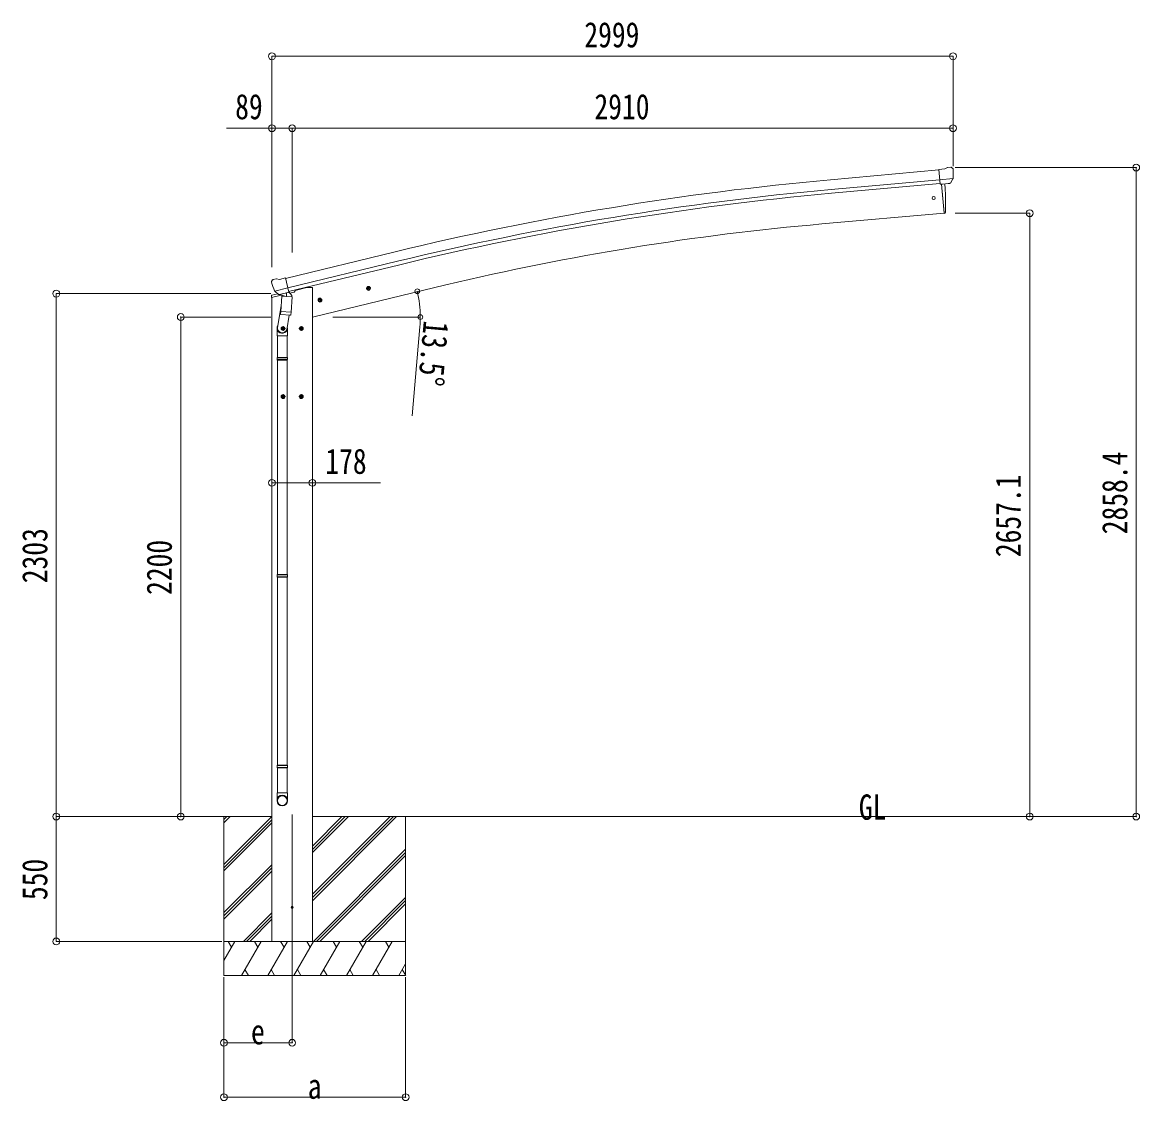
# Model space of a CAD drawing. Units: millimetres at full size. Extents: x -8385 to 33752, y -10062 to 5787.
# Drawn here: x 27271 to 32191, y -10062 to -5312 of the extents above; entities that cross this region are included whole.
import ezdxf
from ezdxf.enums import TextEntityAlignment as Align

# ---------------------------------------------------------------- set-up
doc = ezdxf.new("R2010")
doc.units = ezdxf.units.MM
doc.header["$LTSCALE"] = 30
doc.header["$PDMODE"] = 32
doc.header["$PDSIZE"] = 30
for name, color, linetype, lineweight in [('0-0_0', 7, 'Continuous', 9), ('0-1_本体', 4, 'Continuous', 9), ('0-2_部品', 7, 'Continuous', 9), ('0-8_PARTS2', 2, 'Continuous', 9), ('0-A_寸法', 6, 'Continuous', 9)]:
    doc.layers.add(name, color=color, linetype=linetype, lineweight=lineweight)
doc.styles.add('ＭＳ ゴシック', font='')
doc.styles.get('ＭＳ ゴシック').set_extended_font_data('MS Gothic')

msp = doc.modelspace()

# ---------------------------------------------------------------- linework, layer by layer
at = {"layer": '0-0_0', "color": 6}
for p, q in [((32175.78, -8810.32), (32175.78, -5951.92)), ((31706.77, -6153.22), (31706.77, -8810.32))]:
    msp.add_line(p, q, dxfattribs=at)
at = {"layer": '0-0_0'}
for p, q in [((27784.54, -8810.32), (28369.87, -8810.32)), ((28158.62, -9021.55), (28369.87, -8810.3)), ((28158.62, -8810.32), (28158.62, -9510.32)), ((28158.62, -8837.7), (28186, -8810.32)), ((28158.62, -8823.56), (28171.86, -8810.32)), ((28158.62, -9035.69), (28369.87, -8824.44)), ((28158.62, -9049.83), (28369.87, -8838.58)), ((28547.87, -9181.08), (28918.64, -8810.32)), ((28547.87, -9152.8), (28890.35, -8810.32)), ((28547.87, -9166.94), (28904.49, -8810.32)), ((28547.87, -8968.95), (28706.5, -8810.32)), ((28547.87, -8954.81), (28692.36, -8810.32)), ((28547.87, -8940.67), (28678.22, -8810.32)), ((28547.87, -8810.32), (31377.29, -8810.32)), ((28958.62, -8810.32), (28958.62, -9510.32)), ((28552.48, -9360.32), (28958.62, -8954.18)), ((28566.62, -9360.32), (28958.62, -8968.32)), ((28580.77, -9360.32), (28958.62, -8982.47)), ((28158.62, -9233.68), (28369.87, -9022.43)), ((28158.62, -9247.82), (28369.87, -9036.57)), ((28158.62, -9261.96), (28369.87, -9050.71)), ((28764.61, -9360.32), (28958.62, -9166.31)), ((28778.76, -9360.32), (28958.62, -9180.45)), ((28792.9, -9360.32), (28958.62, -9194.6)), ((28244.11, -9360.32), (28369.87, -9234.56)), ((28258.26, -9360.32), (28369.87, -9248.7)), ((28272.4, -9360.32), (28369.87, -9262.85)), ((28958.62, -9360.32), (28158.62, -9360.32)), ((28158.62, -9444.15), (28207.02, -9360.32)), ((28192.02, -9386.3), (28177.02, -9360.32)), ((28235.89, -9510.32), (28322.49, -9360.32)), ((28307.49, -9386.3), (28292.49, -9360.32)), ((28351.36, -9510.32), (28437.96, -9360.32)), ((28422.96, -9386.3), (28407.96, -9360.32)), ((28466.83, -9510.32), (28553.43, -9360.32)), ((28538.43, -9386.3), (28523.43, -9360.32)), ((28582.3, -9510.32), (28668.9, -9360.32)), ((28653.9, -9386.3), (28638.9, -9360.32)), ((28697.77, -9510.32), (28784.37, -9360.32)), ((28754.37, -9360.32), (28769.37, -9386.3)), ((28813.24, -9510.32), (28899.84, -9360.32)), ((28884.84, -9386.3), (28869.84, -9360.32)), ((28250.89, -9484.34), (28265.89, -9510.32)), ((28366.36, -9484.34), (28381.36, -9510.32)), ((28481.83, -9484.34), (28496.83, -9510.32)), ((28597.3, -9484.34), (28612.3, -9510.32)), ((28712.77, -9484.34), (28727.77, -9510.32)), ((28828.24, -9484.34), (28843.24, -9510.32)), ((28928.71, -9510.32), (28958.62, -9458.51)), ((28943.71, -9484.34), (28958.71, -9510.32)), ((28158.62, -9510.32), (28958.62, -9510.32))]:
    msp.add_line(p, q, dxfattribs=at)
at = {"layer": '0-1_本体'}
for p, q in [((30828.87, -6005.69), (31306.2, -5962.65)), ((30832.74, -6048.68), (31309.91, -6005.65)), ((30834.25, -6065.45), (31311.43, -6022.42)), ((31318.65, -6024.63), (31329.9, -6153.23)), ((31329.9, -6153.23), (30791.95, -6200.29)), ((28429.34, -6440.17), (28912.22, -6322.69)), ((28439.38, -6482.15), (28922.46, -6364.85)), ((28443.35, -6498.52), (28926.43, -6381.22)), ((28471.86, -6492.81), (28523.87, -6480.32)), ((28547.87, -6480.32), (28523.87, -6480.32)), ((29135.96, -6469.13), (28547.87, -6610.32)), ((28547.87, -6480.32), (28547.87, -9360.32)), ((28369.87, -9360.32), (28369.87, -6523.76)), ((28397.84, -6507.06), (28397.84, -6507.61))]:
    msp.add_line(p, q, dxfattribs=at)
at = {"layer": '0-1_本体', "color": 6}
msp.add_line((28547.87, -7340.5), (28369.87, -7340.5), dxfattribs=at)
at = {"layer": '0-1_本体'}
for centre, radius, start, end in [((32004.92, -19059.72), 13106.9, 95.14794, 103.64794), ((32004.92, -19059.72), 13063.74, 95.14794, 103.64794), ((32004.92, -19059.72), 13046.9, 95.14794, 103.64794), ((31770.55, -17462.94), 11305.08, 94.96591, 103.47643)]:
    msp.add_arc(centre, radius, start, end, dxfattribs=at)
at = {"layer": '0-2_部品'}
for p, q in [((31332.58, -5958.25), (31344.3, -5951.49)), ((31359.2, -5949.9), (31345.54, -5951.1)), ((31368.34, -5955.65), (31362.86, -5951.05)), ((31332.58, -5958.25), (31306.02, -5960.58)), ((31311.67, -6025.24), (31306.02, -5960.58)), ((31368.88, -6000.54), (31309.96, -6005.7)), ((31357.63, -6020.03), (31368.56, -6001.09)), ((31369.4, -5957.69), (31369.52, -5959.04)), ((31321.63, -6024.37), (31311.67, -6025.24)), ((31329.7, -6150.95), (31318.65, -6024.63)), ((31355.24, -6021.43), (31347.54, -6022.1)), ((31329.94, -6153.73), (31329.7, -6150.95)), ((31332.55, -6153.34), (31329.94, -6153.73)), ((28375.2, -6444.93), (28388.38, -6441.76)), ((28402.94, -6444.44), (28389.68, -6441.74)), ((28402.94, -6444.44), (28428.87, -6438.21)), ((28367.88, -6455.75), (28368.16, -6456.9)), ((28372.1, -6447.18), (28368.25, -6453.47)), ((28381.94, -6496.06), (28439.44, -6482.25)), ((28471.86, -6491.59), (28471.86, -6495.34)), ((28785.37, -6486.56), (28804.81, -6481.89)), ((28789.92, -6478.78), (28787.79, -6485.98)), ((28797.22, -6477.03), (28789.92, -6478.78)), ((28797.42, -6493.95), (28792.76, -6474.5)), ((28802.39, -6482.47), (28797.22, -6477.03)), ((28800.26, -6489.67), (28802.39, -6482.47)), ((28367.31, -6524.38), (28410.33, -6514.05)), ((28367.31, -6517.49), (28367.31, -6524.38)), ((28395.77, -6508.29), (28369.61, -6514.57)), ((28398.79, -6510.97), (28382.41, -6496.48)), ((28401.5, -6511.54), (28409.02, -6509.73)), ((28402.34, -6511.43), (28403.86, -6511.06)), ((28403.86, -6511.06), (28440.57, -6502.25)), ((28405.7, -6511.29), (28405.65, -6512.03)), ((28406.41, -6513.07), (28432.22, -6519.51)), ((28413.32, -6518.42), (28408.65, -6585.25)), ((28459.01, -6521.61), (28413.32, -6518.42)), ((28415.1, -6515.24), (28414.87, -6518.53)), ((28434.62, -6504.07), (28433.6, -6518.68)), ((28440.57, -6502.25), (28442.1, -6501.88)), ((28443.65, -6499.78), (28444.6, -6499.84)), ((28444.6, -6499.84), (28457.91, -6515.16)), ((28448.9, -6504.79), (28468.03, -6500.2)), ((28454.34, -6588.45), (28459.01, -6521.61)), ((28457.91, -6515.16), (28457.47, -6521.5)), ((28571.43, -6537.92), (28590.88, -6533.25)), ((28575.99, -6530.14), (28573.86, -6537.34)), ((28583.29, -6528.39), (28575.99, -6530.14)), ((28583.49, -6545.31), (28578.82, -6525.86)), ((28588.45, -6533.83), (28583.29, -6528.39)), ((28586.32, -6541.03), (28588.45, -6533.83)), ((28410.38, -6560.49), (28394.47, -6656.66)), ((28407.79, -6597.72), (28408.66, -6585.26)), ((28454.34, -6588.45), (28408.65, -6585.25)), ((28454.33, -6588.45), (28453.44, -6601.14)), ((28408.19, -6599.08), (28408.19, -6599.08)), ((28409.63, -6599.86), (28451.33, -6602.77)), ((28445.9, -6602.39), (28435.17, -6665.98)), ((28392.32, -6693.82), (28392.32, -6659.47)), ((28428.87, -6660.56), (28408.87, -6660.56)), ((28418.87, -6653.06), (28412.37, -6656.81)), ((28412.37, -6656.81), (28412.37, -6664.31)), ((28412.37, -6664.31), (28418.87, -6668.07)), ((28418.87, -6670.56), (28418.87, -6650.56)), ((28425.37, -6656.81), (28418.87, -6653.06)), ((28438.32, -6659.16), (28438.32, -6693.82)), ((28508.87, -6660.56), (28488.87, -6660.56)), ((28498.87, -6653.06), (28492.37, -6656.81)), ((28492.37, -6656.81), (28492.37, -6664.31)), ((28492.37, -6664.31), (28498.87, -6668.07)), ((28498.87, -6670.56), (28498.87, -6650.56)), ((28505.37, -6656.81), (28498.87, -6653.06)), ((28438.32, -6693.82), (28392.32, -6693.82)), ((28394.32, -6693.82), (28394.32, -6787.82)), ((28436.32, -6693.82), (28436.32, -6787.82)), ((28392.32, -6789.82), (28393.32, -6787.82)), ((28437.32, -6787.82), (28393.32, -6787.82)), ((28438.32, -6789.82), (28437.32, -6787.82)), ((28438.32, -6789.82), (28392.32, -6789.82)), ((28438.32, -6797.82), (28392.32, -6797.82)), ((28437.32, -6799.82), (28393.32, -6799.82)), ((28394.32, -6799.82), (28394.32, -7744.01)), ((28436.32, -6799.82), (28436.32, -7744.01)), ((28438.32, -6797.82), (28437.32, -6799.82)), ((28438.32, -6789.82), (28438.32, -6797.82)), ((28428.87, -6960.56), (28408.87, -6960.56)), ((28418.87, -6953.06), (28412.37, -6956.81)), ((28412.37, -6956.81), (28412.37, -6964.31)), ((28412.37, -6964.31), (28418.87, -6968.07)), ((28418.87, -6970.56), (28418.87, -6950.56)), ((28425.37, -6956.81), (28418.87, -6953.06)), ((28508.87, -6960.56), (28488.87, -6960.56)), ((28498.87, -6953.06), (28492.37, -6956.81)), ((28492.37, -6956.81), (28492.37, -6964.31)), ((28492.37, -6964.31), (28498.87, -6968.07)), ((28498.87, -6970.56), (28498.87, -6950.56)), ((28505.37, -6956.81), (28498.87, -6953.06)), ((28392.32, -7746.01), (28393.32, -7744.01)), ((28438.32, -7746.01), (28392.32, -7746.01)), ((28438.32, -7754.01), (28392.32, -7754.01)), ((28437.32, -7744.01), (28393.32, -7744.01)), ((28437.32, -7756.01), (28393.32, -7756.01)), ((28394.32, -7756.01), (28394.32, -8584.19)), ((28436.32, -7756.01), (28436.32, -8584.19)), ((28438.32, -7746.01), (28437.32, -7744.01)), ((28438.32, -7754.01), (28437.32, -7756.01)), ((28438.32, -7746.01), (28438.32, -7754.01)), ((28392.32, -8586.19), (28393.32, -8584.19)), ((28438.32, -8586.19), (28392.32, -8586.19)), ((28438.32, -8594.19), (28392.32, -8594.19)), ((28437.32, -8584.19), (28393.32, -8584.19)), ((28437.32, -8596.19), (28393.32, -8596.19)), ((28394.32, -8596.19), (28394.32, -8706.19)), ((28436.32, -8596.19), (28436.32, -8706.19)), ((28438.32, -8586.19), (28437.32, -8584.19)), ((28438.32, -8594.19), (28437.32, -8596.19)), ((28438.32, -8586.19), (28438.32, -8594.19)), ((28392.32, -8740.34), (28392.32, -8706.19)), ((28438.32, -8706.19), (28392.32, -8706.19)), ((28438.32, -8740.34), (28438.32, -8706.19))]:
    msp.add_line(p, q, dxfattribs=at)
for points in [[(31368.95, -5999.91), (31368.66, -6000.9), (31368.56, -6001.09)], [(31321.63, -6024.37), (31321.91, -6024.43), (31347.28, -6022.22), (31347.54, -6022.1)], [(31335.1, -6150.5), (31335.93, -6124.88), (31336.13, -6098.38), (31335.66, -6071.89), (31334.52, -6045.42), (31333.01, -6023.46)], [(28434.3, -6503.66), (28444.02, -6501.33), (28428.87, -6438.21)], [(28787.79, -6485.98), (28792.96, -6491.42), (28800.26, -6489.67)], [(28381.67, -6495.48), (28382.25, -6496.32), (28382.41, -6496.48)], [(28434.3, -6503.66), (28434.06, -6503.81), (28409.3, -6509.76), (28409.02, -6509.73)], [(28573.86, -6537.34), (28579.02, -6542.78), (28586.32, -6541.03)], [(28418.87, -6668.07), (28425.37, -6664.31), (28425.37, -6656.81)], [(28498.87, -6668.07), (28505.37, -6664.31), (28505.37, -6656.81)], [(28392.32, -6789.82), (28392.32, -6797.82), (28393.32, -6799.82)], [(28418.87, -6968.07), (28425.37, -6964.31), (28425.37, -6956.81)], [(28498.87, -6968.07), (28505.37, -6964.31), (28505.37, -6956.81)], [(28392.32, -7746.01), (28392.32, -7754.01), (28393.32, -7756.01)], [(28392.32, -8586.19), (28392.32, -8594.19), (28393.32, -8596.19)]]:
    msp.add_lwpolyline(points, dxfattribs=at)
for centre, radius in [((31283.87, -6086.08), 6.5), ((28795.09, -6484.22), 8.5), ((28795.09, -6484.22), 7.7), ((28795.09, -6484.22), 6.5), ((28581.16, -6535.59), 8.5), ((28581.16, -6535.59), 7.7), ((28581.16, -6535.59), 6.5), ((28418.87, -6660.56), 8.5), ((28418.87, -6660.56), 7.7), ((28418.87, -6660.56), 6.5), ((28498.87, -6660.56), 8.5), ((28498.87, -6660.56), 7.7), ((28498.87, -6660.56), 6.5), ((28418.87, -6960.56), 8.5), ((28418.87, -6960.56), 7.7), ((28418.87, -6960.56), 6.5), ((28498.87, -6960.56), 8.5), ((28498.87, -6960.56), 7.7), ((28498.87, -6960.56), 6.5)]:
    msp.add_circle(centre, radius, dxfattribs=at)
at = {"layer": '0-2_部品', "color": 4}
msp.add_circle((28458.87, -9210.32), 4.5, dxfattribs=at)
at = {"layer": '0-2_部品'}
for centre, radius, start, end in [((31345.8, -5954.08), 3, 95, 120), ((31359.64, -5954.88), 5, 50.00648, 94.99352), ((31167.89, -5976.68), 202.4, 353.4085, 5), ((31332.11, -6150.37), 3, 278.50322, 357.46219), ((28376.37, -6449.79), 5, 103.5, 148.5), ((28389.08, -6444.68), 3, 78.5, 103.5), ((28564.97, -6409.65), 202.4, 193.5, 205.09125), ((28370.31, -6517.49), 3, 103.5, 180), ((28402.22, -6510.94), 0.5, 248.23754, 283.5), ((28405.2, -6511.25), 0.5, 356, 103.5), ((28406.65, -6512.1), 1, 176, 256), ((28432.57, -6518.54), 1.03, 250.03897, 351.96569), ((28435.22, -6504.16), 0.604, 100.59842, 172.20595), ((28441.98, -6501.4), 0.5, 283.5, 318.76246), ((28466.86, -6495.34), 5, 283.5, 0), ((28409.73, -6597.89), 1.95, 175.04017, 217.47766), ((28409.77, -6597.86), 2, 217.40962, 266), ((28451.47, -6600.78), 2, 266, 349.46843), ((28422.32, -6659.47), 30, 177.45142, 180)]:
    msp.add_arc(centre, radius, start, end, dxfattribs=at)
for centre, major_axis, ratio, start_param, end_param in [((31373.73, -5953.65), (-15.35, 3.44), 0.101033, 5.9751426, 5.9753737), ((31366.41, -5957.95), (2.71, -1.31), 0.997474, 0.5366567, 1.3225652), ((31354.97, -6018.43), (1.62, -2.54), 0.997631, 5.8041905, 5.8929484), ((31354.9, -6018.32), (-3.5, 2.17), 0.650902, 2.1145521, 2.1873627), ((31355.03, -6018.52), (1.62, -2.54), 0.997631, 5.965759, 6.7621801), ((28370.8, -6455.04), (-1.57, -2.57), 0.99628, 4.712389, 5.4996506), ((28400.78, -6508.71), (-0.73, -2.92), 0.997631, 5.8041905, 6.6006116), ((28400.83, -6508.49), (2.63, 3.16), 0.650902, 4.0958226, 4.1686332), ((28400.8, -6508.61), (-0.73, -2.92), 0.997631, 0.3902369, 0.4789948), ((28415.32, -6659.16), (23, 0), 0.996195, 2.5560258, 6.5663028), ((28415.32, -6659.16), (21, 0), 0.996195, 2.9349147, 5.9512394), ((28415.32, -8738.59), (-23, 0), 0.996195, 3.1415927, 6.2831853), ((28415.32, -8740.34), (-23, 0), 0.996195, 3.1415927, 6.2831853), ((28415.32, -8740.34), (0, -23.43), 0.981806, 4.712389, 7.8539816)]:
    msp.add_ellipse(centre, major_axis=major_axis, ratio=ratio, start_param=start_param, end_param=end_param, dxfattribs=at)
msp.add_ellipse((28415.32, -8740.34), major_axis=(21, 0), ratio=0.996195, dxfattribs=at)
at = {"layer": '0-8_PARTS2'}
msp.add_line((28458.87, -8801.11), (28458.87, -9560.32), dxfattribs=at)
at = {"layer": '0-A_寸法'}
for p, q in [((28369.87, -5461.96), (31368.87, -5461.96)), ((28369.87, -5778.58), (28369.87, -6390.81)), ((28369.87, -5778.58), (28458.87, -5778.58)), ((28458.87, -5778.58), (28458.87, -6326.43)), ((28458.87, -5778.58), (31368.87, -5778.58)), ((32175.78, -5951.92), (31377.94, -5951.92)), ((31706.77, -6153.22), (31377.94, -6153.22)), ((27420.3, -8810.32), (27420.3, -6507.32)), ((27420.3, -6507.32), (28365.38, -6507.32)), ((27968.27, -8810.32), (27968.27, -6610.32)), ((27968.27, -6610.32), (28365.38, -6610.32)), ((28637.37, -6610.32), (29024.23, -6610.32)), ((29021.37, -6652.78), (28987.01, -7045.28)), ((28547.87, -7340.5), (28847.87, -7340.5)), ((27420.3, -8810.32), (28148.41, -8810.32)), ((27420.3, -9360.32), (27420.3, -8810.32)), ((31706.77, -8810.32), (31377.94, -8810.32)), ((32175.78, -8810.32), (31706.77, -8810.32)), ((27420.3, -9360.32), (28148.41, -9360.32)), ((28158.62, -10046.68), (28158.62, -9517.74)), ((28158.62, -9806.71), (28158.62, -9517.74)), ((28458.87, -9806.71), (28458.87, -9517.74)), ((28958.62, -10046.68), (28958.62, -9517.74)), ((28458.87, -9806.71), (28158.62, -9806.71)), ((28158.62, -10046.68), (28958.62, -10046.68))]:
    msp.add_line(p, q, dxfattribs=at)
for points in [[(28369.87, -5461.96), (28369.87, -5778.58), (28169.87, -5778.58)], [(31368.87, -5461.96), (31368.87, -5778.58), (31368.87, -5946.14)]]:
    msp.add_lwpolyline(points, dxfattribs=at)
for centre in [(29009.77, -6496.67), (29023.23, -6610.32)]:
    msp.add_circle(centre, 10.62, dxfattribs=at)
for start, end in [(0, 13.5), (354.99678, 0)]:
    msp.add_arc((28536.37, -6610.32), 486.86, start, end, dxfattribs=at)
for p in [(28369.87, -5461.96), (31368.87, -5461.96), (28369.87, -5778.58), (28458.87, -5778.58), (31368.87, -5778.58), (32175.78, -5951.92), (31706.77, -6153.22), (27420.3, -6507.32), (27968.27, -6610.32), (28369.87, -7340.5), (28547.87, -7340.5), (27420.3, -8810.32), (27968.27, -8810.32), (31706.77, -8810.32), (32175.78, -8810.32), (27420.3, -9360.32), (28158.62, -9806.71), (28458.87, -9806.71), (28158.62, -10046.68), (28958.62, -10046.68)]:
    msp.add_point(p, dxfattribs=at)

# ---------------------------------------------------------------- texts
at = {"layer": '0-0_0', "style": 'ＭＳ ゴシック', "width": 0.8}
msp.add_text('GL', height=111.4, dxfattribs=at).set_placement((30954.17, -8857.76), align=Align.BOTTOM_LEFT)
at = {"layer": '0-A_寸法', "color": 7, "style": 'ＭＳ ゴシック', "width": 0.8}
for s, p in [('2999', (29745.37, -5455.96)), ('89', (28207.87, -5772.58)), ('2910', (29789.87, -5772.58)), ('178', (28604.87, -7334.5)), ('e', (28277.62, -9846.71)), ('a', (28527.62, -10086.68))]:
    msp.add_text(s, height=111.4, dxfattribs=at).set_placement(p, align=Align.BOTTOM_LEFT)
for s, rotation, p in [('13.5°', 264.997, (29005.4, -6620.26)), ('2858.4', 90, (32169.78, -7567.12)), ('2657.1', 90, (31700.77, -7667.77)), ('2303', 90, (27414.3, -7782.82)), ('2200', 90, (27962.27, -7834.32)), ('550', 90, (27414.3, -9178.32))]:
    msp.add_text(s, height=111.4, rotation=rotation, dxfattribs=at).set_placement(p, align=Align.BOTTOM_LEFT)

doc.saveas('drawing.dxf')
